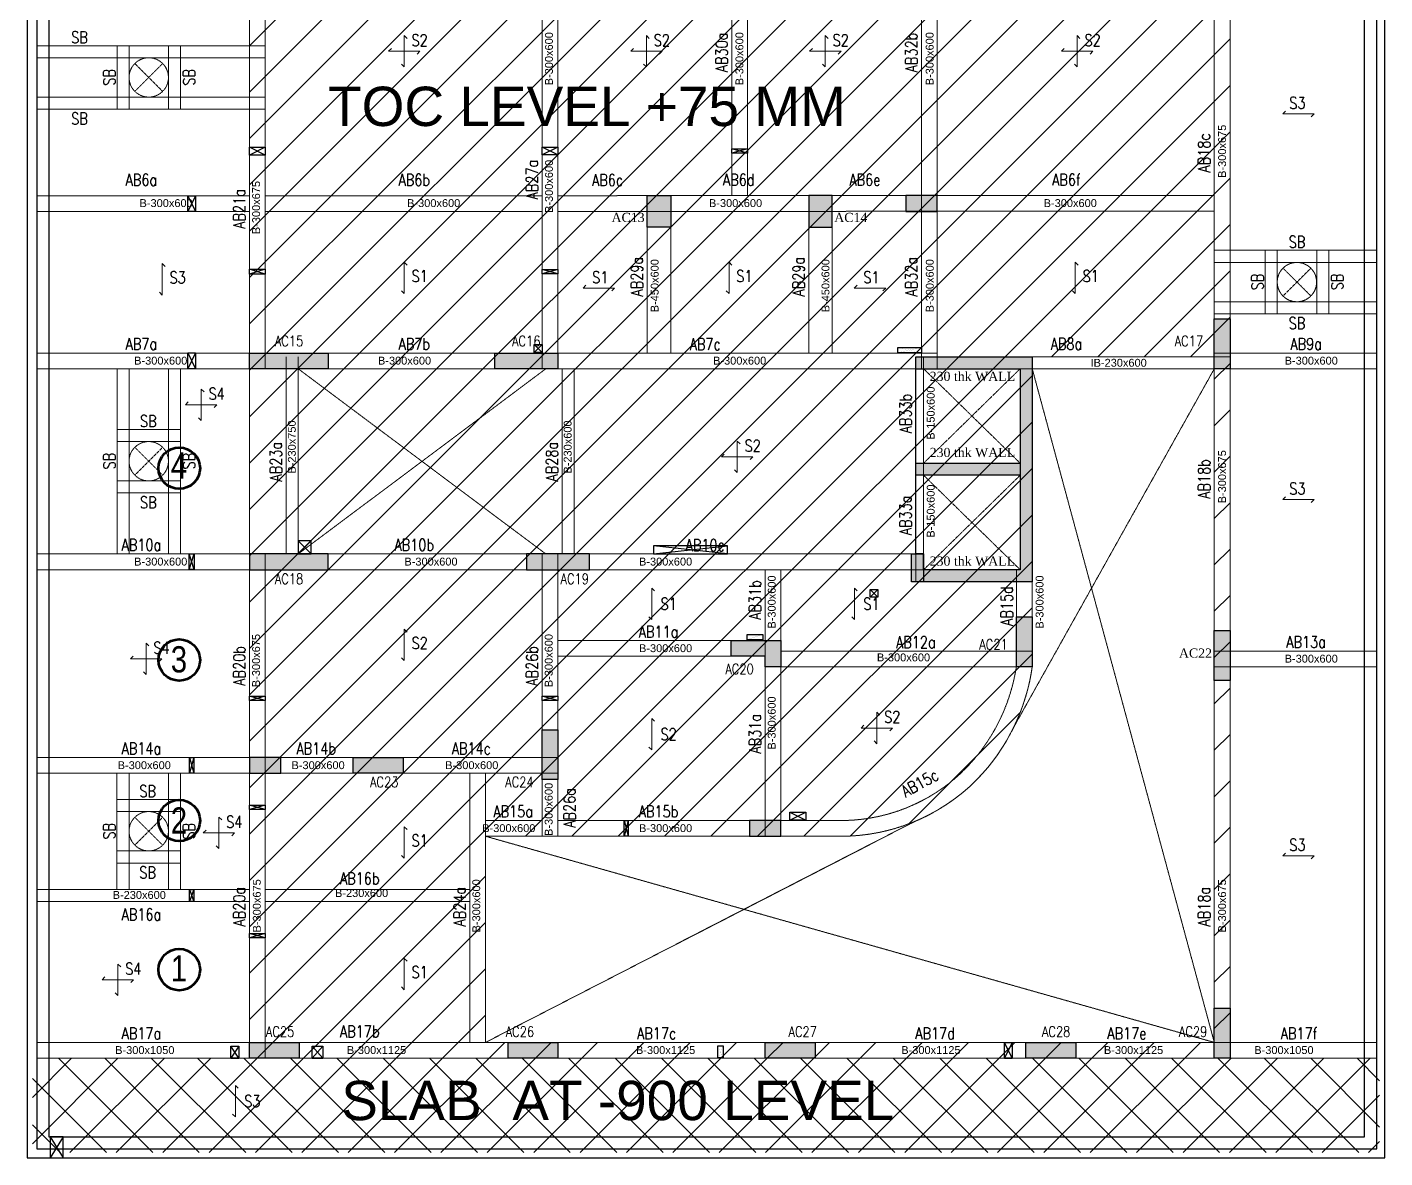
# Model space of a CAD drawing. Header units: inches. Extents: x 11017527 to 11245450, y -2821070 to -2693013.
# Drawn here: x 11017527 to 11043402, y -2785948 to -2764396 of the extents above; entities that cross this region are included whole.
import ezdxf
from ezdxf.enums import TextEntityAlignment as Align

# ---------------------------------------------------------------- set-up
doc = ezdxf.new("R2010")
doc.units = ezdxf.units.IN
doc.header["$LTSCALE"] = 0.5
doc.header["$MEASUREMENT"] = 0
doc.linetypes.add('HIDDEN', pattern=[9.525, 6.35, -3.175])
doc.layers.get('0').update_dxf_attribs({"lineweight": 0})
for name, color, linetype, lineweight in [('ARCHITECTURE   (comments)', 1, 'Continuous', 53), ('B4_TEXT B', 7, 'Continuous', 13), ('S-C0-UP TO B1', 4, 'Continuous', 30), ('S-C3-UP TO HP', 6, 'Continuous', 25), ('S-C3-UP TO TOP', 6, 'Continuous', 25), ('S-STEEL SLAB', 6, 'Continuous', 0), ('S-TEXT COL.', 7, 'Continuous', 0), ('S-TEXT SLAB', 7, 'Continuous', 13), ('S00-B', 31, 'HIDDEN', 15)]:
    doc.layers.add(name, color=color, linetype=linetype, lineweight=lineweight)
for name, color, linetype in [('F_CUtout', 7, 'Continuous'), ('F_Sleeve', 7, 'Continuous'), ('JA-ESP-CUTOUT', 10, 'Continuous'), ('P-CUTOUT', 1, 'Continuous')]:
    doc.layers.add(name, color=color, linetype=linetype)
doc.styles.add('135', font='arial.ttf', dxfattribs={"width": 0.8, "height": 135})
doc.styles.add('ARIAL', font='arial.ttf')
doc.styles.add('SETU 1', font='romans.shx', dxfattribs={"width": 0.8})
doc.styles.add('SHEET TEXT', font='times.ttf')

# ---------------------------------------------------------------- blocks, each defined once
blk = doc.blocks.new('45')
at = {"layer": 'S00-B', "color": 7}
for p, q in [((3098727, -2231713), (3099257, -2232243)), ((3099257, -2231713), (3098727, -2232243)), ((3120609, -2235613), (3121140, -2236143)), ((3121140, -2235613), (3120609, -2236143)), ((3098727, -2239028), (3099257, -2239558)), ((3099257, -2239028), (3098727, -2239558)), ((3098727, -2246080), (3099257, -2246610)), ((3099257, -2246080), (3098727, -2246610))]:
    blk.add_line(p, q, dxfattribs=at)
for centre in [(3098992, -2231978), (3098992, -2231978), (3120873, -2235879), (3120874, -2235878), (3098992, -2239293), (3098992, -2239293), (3098992, -2246345)]:
    blk.add_circle(centre, 375, dxfattribs=at)
blk = doc.blocks.new('SLAB')
at = {"layer": 'S-STEEL SLAB'}
blk.add_lwpolyline([(71, -229), (0, -300), (0, 501), (-71, 430)], dxfattribs=at)
blk = doc.blocks.new('A$C60DD5E75')
at = {"layer": 'F_CUtout', "color": 9, "ltscale": 500}
for p, q in [((-13260, -74567), (-13260, -74417)), ((-13260, -74417), (-13110, -74417)), ((-13110, -74417), (-13260, -74567)), ((-13110, -74567), (-13260, -74417)), ((-13110, -74417), (-13110, -74567)), ((-13110, -74567), (-13260, -74567)), ((-13260, -74567), (-13110, -74567)), ((-17760, -78160), (-17760, -78410)), ((-17510, -78160), (-17760, -78160)), ((-17760, -78160), (-17510, -78410)), ((-17760, -78410), (-17510, -78160)), ((-17510, -78410), (-17510, -78160)), ((-17760, -78410), (-17510, -78410)), ((-17510, -78410), (-17760, -78410)), ((-19040, -88020), (-19040, -87790)), ((-19040, -87790), (-18890, -87790)), ((-18890, -87790), (-19040, -88020)), ((-18890, -88020), (-19040, -87790)), ((-18890, -87790), (-18890, -88020)), ((-17490, -88020), (-17490, -87790)), ((-17490, -87790), (-17290, -87790)), ((-17290, -87790), (-17490, -88020)), ((-17290, -88020), (-17490, -87790)), ((-17290, -87790), (-17290, -88020)), ((-4300, -88020, 0), (-4300, -87720, 0)), ((-4300, -87720, 0), (-4150, -87720, 0)), ((-4150, -87720, 0), (-4300, -88020, 0)), ((-4150, -88020, 0), (-4300, -87720, 0)), ((-4150, -87720, 0), (-4150, -88020, 0)), ((-18890, -88020), (-19040, -88020)), ((-19040, -88020), (-18890, -88020)), ((-17290, -88020), (-17490, -88020)), ((-17490, -88020), (-17290, -88020)), ((-4150, -88020, 0), (-4300, -88020, 0)), ((-4300, -88020, 0), (-4150, -88020, 0))]:
    blk.add_line(p, q, dxfattribs=at)
at = {"layer": 'F_Sleeve', "color": 9, "linetype": 'Continuous'}
for p, q in [((-18390, -70808), (-18690, -70658)), ((-18390, -70658), (-18690, -70808)), ((-12810, -70805), (-13110, -70655)), ((-12810, -70655), (-13110, -70805)), ((-9195, -70770), (-9495, -70690)), ((-9195, -70690), (-9495, -70770)), ((-19715, -71583, 0), (-19865, -71883, 0)), ((-19865, -71583, 0), (-19715, -71883, 0)), ((-18390, -73080), (-18690, -72980)), ((-18390, -72980), (-18690, -73080)), ((-12810, -73070), (-13110, -72990)), ((-12810, -72990), (-13110, -73070)), ((-19715, -74579, 0), (-19865, -74879, 0)), ((-19865, -74579, 0), (-19715, -74879, 0)), ((-19840, -78709, 0), (-19740, -78409, 0)), ((-19740, -78709, 0), (-19840, -78409, 0)), ((-18390, -81200), (-18690, -81120)), ((-18390, -81120), (-18690, -81200)), ((-12810, -81200), (-13110, -81120)), ((-12810, -81120), (-13110, -81200)), ((-19750, -82289), (-19830, -82589)), ((-19830, -82289), (-19750, -82589)), ((-18390, -83280), (-18690, -83200)), ((-18390, -83200), (-18690, -83280)), ((-11470, -83490), (-11550, -83790)), ((-11550, -83490), (-11470, -83790)), ((-19750, -84804, 0), (-19830, -85034, 0)), ((-19830, -84804, 0), (-19750, -85034, 0)), ((-18390, -85725), (-18690, -85645)), ((-18390, -85645), (-18690, -85725))]:
    blk.add_line(p, q, dxfattribs=at)
for points in [[(-18390, -70658), (-18390, -70808), (-18690, -70808), (-18690, -70658)], [(-12810, -70655), (-12810, -70805), (-13110, -70805), (-13110, -70655)], [(-9195, -70690), (-9195, -70770), (-9495, -70770), (-9495, -70690)], [(-18390, -72980), (-18390, -73080), (-18690, -73080), (-18690, -72980)], [(-12810, -72990), (-12810, -73070), (-13110, -73070), (-13110, -72990)], [(-18390, -81120), (-18390, -81200), (-18690, -81200), (-18690, -81120)], [(-12810, -81120), (-12810, -81200), (-13110, -81200), (-13110, -81120)], [(-19830, -82289), (-19750, -82289), (-19750, -82589), (-19830, -82589)], [(-18390, -83200), (-18390, -83280), (-18690, -83280), (-18690, -83200)], [(-11550, -83490), (-11470, -83490), (-11470, -83790), (-11550, -83790)], [(-18390, -85645), (-18390, -85725), (-18690, -85725), (-18690, -85645)]]:
    blk.add_lwpolyline(points, close=True, dxfattribs=at)
at = {"layer": 'F_Sleeve', "color": 9, "linetype": 'Continuous', "elevation": 0}
for points in [[(-19865, -71583), (-19715, -71583), (-19715, -71883), (-19865, -71883)], [(-19865, -74579), (-19715, -74579), (-19715, -74879), (-19865, -74879)], [(-19740, -78709), (-19840, -78709), (-19840, -78409), (-19740, -78409)], [(-19830, -84804), (-19750, -84804), (-19750, -85034), (-19830, -85034)]]:
    blk.add_lwpolyline(points, close=True, dxfattribs=at)
at = {"layer": 'P-CUTOUT', "color": 9}
for p, q in [((-22487, -89520), (-22237, -89920)), ((-22237, -89520), (-22487, -89920)), ((-22487, -89520), (-22487, -89920)), ((-22237, -89520), (-22487, -89520)), ((-22237, -89920), (-22237, -89520)), ((-22487, -89920), (-22237, -89920))]:
    blk.add_line(p, q, dxfattribs=at)
blk = doc.blocks.new('G$C91329815')
at = {"layer": 'JA-ESP-CUTOUT', "ltscale": 500}
blk.add_lwpolyline([(-75, 150), (75, 150), (75, 0), (-75, 0)], close=True, dxfattribs=at)
for points in [[(-75, 150), (75, 0)], [(-75, 0), (75, 150)]]:
    blk.add_lwpolyline(points, dxfattribs=at)
blk = doc.blocks.new('A$C27836B95')
at = {"layer": 'JA-ESP-CUTOUT', "ltscale": 500}
blk.add_lwpolyline([(0, 100), (300, 100), (300, 0), (0, 0)], close=True, dxfattribs=at)
at = {"layer": 'JA-ESP-CUTOUT', "ltscale": 500, "const_width": 1}
for points in [[(0, 100), (300, 0)], [(0, 0), (300, 100)]]:
    blk.add_lwpolyline(points, dxfattribs=at)
blk = doc.blocks.new('SLEEVE & CUTOUT')
at = {"layer": 'JA-ESP-CUTOUT', "ltscale": 500, "const_width": 1}
for points in [[(450491, -65170), (450941, -65270)], [(450491, -65270), (450941, -65170)], [(447061, -78483), (447161, -78712)], [(447061, -78712), (447161, -78483)]]:
    blk.add_lwpolyline(points, dxfattribs=at)
at = {"layer": 'JA-ESP-CUTOUT', "ltscale": 500}
for points in [[(450491, -65170), (450941, -65170), (450941, -65270), (450491, -65270)], [(445831, -69100), (447241, -69100), (447241, -68950), (445831, -68950)], [(448433, -74030), (448733, -74030), (448733, -74180), (448433, -74180)], [(447061, -78483), (447161, -78483), (447161, -78712), (447061, -78712)]]:
    blk.add_lwpolyline(points, close=True, dxfattribs=at)
at = {"layer": 'JA-ESP-CUTOUT'}
for points in [[(445831, -69100), (447241, -68950)], [(447241, -69100), (445831, -68950)]]:
    blk.add_lwpolyline(points, dxfattribs=at)
at = {"layer": 'JA-ESP-CUTOUT', "ltscale": 500}
for points in [[(448433, -74030), (448733, -74180)], [(448433, -74180), (448733, -74030)]]:
    blk.add_lwpolyline(points, dxfattribs=at)
for name, p in [('G$C91329815', (450036, -69930)), ('A$C27836B95', (447619, -70740))]:
    blk.add_blockref(name, p, dxfattribs=at)

msp = doc.modelspace()

# ---------------------------------------------------------------- hatches: boundary and pattern name
at = {"layer": 'S-C0-UP TO B1'}
h = msp.add_hatch(color=250, dxfattribs=at)
h.dxf.hatch_style = 1
h.paths.add_polyline_path([(11034872.037, -2767907.485), (11034872.037, -2767607.485), (11034272.037, -2767607.485), (11034272.037, -2767907.485)])
h = msp.add_hatch(color=250, dxfattribs=at)
h.dxf.hatch_style = 1
h.paths.add_polyline_path([(11021762.037, -2770907.506), (11021762.037, -2770607.506), (11023262.037, -2770607.506), (11023262.037, -2770907.506)])
h = msp.add_hatch(color=250, dxfattribs=at)
h.dxf.hatch_style = 1
h.paths.add_polyline_path([(11026442.037, -2770907.506), (11026442.037, -2770607.506), (11027642.037, -2770607.506), (11027642.037, -2770907.506)])
h = msp.add_hatch(color=250, dxfattribs=at)
h.dxf.hatch_style = 1
h.paths.add_polyline_path([(11021762.037, -2774437.506), (11021762.037, -2774737.506), (11023262.037, -2774737.506), (11023262.037, -2774437.506)])
h = msp.add_hatch(color=250, dxfattribs=at)
h.dxf.hatch_style = 1
h.paths.add_polyline_path([(11027042.037, -2774437.506), (11027042.037, -2774737.506), (11028242.037, -2774737.506), (11028242.037, -2774437.506)])
h = msp.add_hatch(color=250, dxfattribs=at)
h.dxf.hatch_style = 1
h.paths.add_polyline_path([(11022362.037, -2778617.506), (11022362.037, -2778317.506), (11021762.037, -2778317.506), (11021762.037, -2778617.506)])
h = msp.add_hatch(color=250, dxfattribs=at)
h.dxf.hatch_style = 1
h.paths.add_polyline_path([(11031892.037, -2779817.506), (11031892.037, -2779517.506), (11031292.037, -2779517.506), (11031292.037, -2779817.506)])
at = {"layer": 'S-C3-UP TO HP'}
h = msp.add_hatch(color=250, dxfattribs=at)
h.dxf.hatch_style = 1
h.paths.add_polyline_path([(11036382.037, -2776587.506), (11036382.037, -2775637.506), (11036682.037, -2775637.506), (11036682.037, -2776587.506)])
at = {"layer": 'S-C3-UP TO TOP'}
h = msp.add_hatch(color=250, dxfattribs=at)
h.dxf.hatch_style = 1
h.paths.add_polyline_path([(11029342.037, -2767607.506), (11029342.037, -2768207.506), (11029792.037, -2768207.506), (11029792.037, -2767607.506)])
h = msp.add_hatch(color=250, dxfattribs=at)
h.dxf.hatch_style = 1
h.paths.add_polyline_path([(11032422.037, -2767607.506), (11032422.037, -2768207.506), (11032872.037, -2768207.506), (11032872.037, -2767607.506)])
h = msp.add_hatch(color=250, dxfattribs=at)
h.dxf.hatch_style = 1
h.paths.add_polyline_path([(11040452.037, -2770907.506), (11040152.037, -2770907.506), (11040152.037, -2769957.506), (11040452.037, -2769957.506)])
h = msp.add_hatch(color=250, dxfattribs=at)
h.dxf.hatch_style = 1
h.paths.add_polyline_path([(11034462.037, -2774437.508), (11034462.037, -2770907.508), (11036452.037, -2770907.509), (11036452.037, -2774737.509), (11034612.037, -2774737.507), (11034612.037, -2774437.508)], flags=16)
h.paths.add_polyline_path([(11034382.037, -2774967.508), (11034382.037, -2774437.508), (11034462.037, -2774437.508), (11034462.037, -2770677.508), (11036682.037, -2770677.509), (11036682.037, -2774967.509)])
h = msp.add_hatch(color=250, dxfattribs=at)
h.dxf.hatch_style = 1
h.paths.add_polyline_path([(11034462.037, -2772937.508), (11034462.037, -2772707.508), (11036452.037, -2772707.509), (11036452.037, -2772937.509)])
h = msp.add_hatch(color=250, dxfattribs=at)
h.dxf.hatch_style = 1
h.paths.add_polyline_path([(11030942.037, -2776387.506), (11030942.037, -2776087.506), (11031892.037, -2776087.506), (11031892.037, -2776587.506), (11031592.037, -2776587.506), (11031592.037, -2776387.506)])
h = msp.add_hatch(color=250, dxfattribs=at)
h.dxf.hatch_style = 1
h.paths.add_polyline_path([(11040452.037, -2776847.506), (11040152.037, -2776847.506), (11040152.037, -2775897.506), (11040452.037, -2775897.506)])
h = msp.add_hatch(color=250, dxfattribs=at)
h.dxf.hatch_style = 1
h.paths.add_polyline_path([(11027642.037, -2778737.506), (11027342.037, -2778737.506), (11027342.037, -2777787.506), (11027642.037, -2777787.506)])
h = msp.add_hatch(color=250, dxfattribs=at)
h.dxf.hatch_style = 1
h.paths.add_polyline_path([(11023742.037, -2778617.506), (11023742.037, -2778317.506), (11024692.037, -2778317.506), (11024692.037, -2778617.506)])
h = msp.add_hatch(color=250, dxfattribs=at)
h.dxf.hatch_style = 1
h.paths.add_polyline_path([(11040452.037, -2784047.506), (11040152.037, -2784047.506), (11040152.037, -2783097.506), (11040452.037, -2783097.506)])
h = msp.add_hatch(color=250, dxfattribs=at)
h.dxf.hatch_style = 1
h.paths.add_polyline_path([(11021762.037, -2784047.506), (11021762.037, -2783747.506), (11022712.037, -2783747.506), (11022712.037, -2784047.506)])
h = msp.add_hatch(color=250, dxfattribs=at)
h.dxf.hatch_style = 1
h.paths.add_polyline_path([(11026692.037, -2784047.506), (11026692.037, -2783747.506), (11027642.037, -2783747.506), (11027642.037, -2784047.506)])
h = msp.add_hatch(color=250, dxfattribs=at)
h.dxf.hatch_style = 1
h.paths.add_polyline_path([(11031592.037, -2784047.506), (11031592.037, -2783747.506), (11032542.037, -2783747.506), (11032542.037, -2784047.506)])
h = msp.add_hatch(color=250, dxfattribs=at)
h.dxf.hatch_style = 1
h.paths.add_polyline_path([(11036562.037, -2784047.506), (11036562.037, -2783747.506), (11037512.037, -2783747.506), (11037512.037, -2784047.506)])
at = {"layer": 'S00-B', "linetype": 'ByBlock'}
h = msp.add_hatch(dxfattribs=at)
h.set_pattern_fill('ANSI31', color=250, scale=5000, angle=360)
h.set_pattern_definition([(45, (-7880505.64, -1393382.45), (-441.941738, 441.941738), [])])
edge = h.paths.add_edge_path(flags=16)
edge.add_arc((11032854.529, -2776043.576), 3865.963, 675.9345685, 711.9118574)
edge.add_line((11036682.037, -2776587.503), (11036682.037, -2770677.509))
edge.add_line((11036682.037, -2770677.509), (11040152.037, -2770677.508))
edge.add_line((11040152.037, -2770677.508), (11040152.037, -2783747.505))
edge.add_line((11040152.037, -2783747.505), (11026262.037, -2783747.505))
edge.add_line((11026262.037, -2783747.505), (11026262.037, -2779817.505))
edge.add_line((11026262.037, -2779817.505), (11033071.598, -2779817.505))
edge.add_arc((11033036.818, -2776171.472), 3646.199, 630.5465423, 675.3864854)
h.paths.add_polyline_path([(11040452.037, -2784047.506), (11021762.037, -2784047.506), (11021762.037, -2749837.506), (11040452.037, -2749837.506)])
h = msp.add_hatch(dxfattribs=at)
h.set_pattern_fill('ANSI37', color=250, scale=5000, angle=360)
h.set_pattern_definition([(45, (-7880505.64, -1393382.45), (-441.941738, 441.941738), []), (135, (-7880505.64, -1393382.45), (-441.941738, -441.941738), [])])
h.paths.add_polyline_path([(11017627.283, -2784047.506), (11043302.037, -2784047.506), (11043302.037, -2785847.503), (11017627.283, -2785847.503)])

# ---------------------------------------------------------------- linework, layer by layer
at = {"layer": 'ARCHITECTURE   (comments)'}
for centre in [(11020426, -2772803), (11020426, -2776458.5), (11020426, -2779518.5), (11020426, -2782360)]:
    msp.add_circle(centre, 395.5, dxfattribs=at)
at = {"layer": 'S-C0-UP TO B1'}
for points in [[(11043402.037, -2785947.506), (11043402.037, -2694127.506), (11017527.283, -2694127.506), (11017527.283, -2785947.506)], [(11043016.454, -2785544.695), (11043016.454, -2694524.695), (11017941.7, -2694524.695), (11017941.7, -2785544.695)], [(11034872.037, -2767907.485), (11034872.037, -2767607.485), (11034272.037, -2767607.485), (11034272.037, -2767907.485)], [(11022362.037, -2778617.506), (11022362.037, -2778317.506), (11021762.037, -2778317.506), (11021762.037, -2778617.506)], [(11031892.037, -2779817.506), (11031892.037, -2779517.506), (11031292.037, -2779517.506), (11031292.037, -2779817.506)]]:
    msp.add_lwpolyline(points, close=True, dxfattribs=at)
at = {"layer": 'S-C0-UP TO B1', "color": 7}
msp.add_lwpolyline([(11043246.454, -2785774.695), (11043246.454, -2694294.695), (11017711.7, -2694294.695), (11017711.7, -2785774.695)], close=True, dxfattribs=at)
at = {"layer": 'S-C0-UP TO B1', "color": 6}
for points in [[(11023262.037, -2770907.506), (11021762.037, -2770907.506), (11021762.037, -2770607.506), (11023262.037, -2770607.506)], [(11027642.037, -2770907.506), (11026442.037, -2770907.506), (11026442.037, -2770607.506), (11027642.037, -2770607.506)], [(11023262.037, -2774437.506), (11021762.037, -2774437.506), (11021762.037, -2774737.506), (11023262.037, -2774737.506)], [(11028242.037, -2774437.506), (11027042.037, -2774437.506), (11027042.037, -2774737.506), (11028242.037, -2774737.506)]]:
    msp.add_lwpolyline(points, close=True, dxfattribs=at)
at = {"layer": 'S-C3-UP TO HP', "color": 6}
msp.add_lwpolyline([(11036682.037, -2775637.506), (11036682.037, -2776587.506), (11036382.037, -2776587.506), (11036382.037, -2775637.506)], close=True, dxfattribs=at)
at = {"layer": 'S-C3-UP TO TOP', "color": 4}
for points in [[(11029342.037, -2767607.506), (11029792.037, -2767607.506), (11029792.037, -2768207.506), (11029342.037, -2768207.506)], [(11032872.037, -2767607.506), (11032422.037, -2767607.506), (11032422.037, -2768207.506), (11032872.037, -2768207.506)]]:
    msp.add_lwpolyline(points, close=True, dxfattribs=at)
at = {"layer": 'S-C3-UP TO TOP'}
for points in [[(11040452.037, -2770907.506), (11040152.037, -2770907.506), (11040152.037, -2769957.506), (11040452.037, -2769957.506)], [(11030942.037, -2776387.506), (11030942.037, -2776087.506), (11031892.037, -2776087.506), (11031892.037, -2776587.506), (11031592.037, -2776587.506), (11031592.037, -2776387.506)], [(11040452.037, -2776847.506), (11040152.037, -2776847.506), (11040152.037, -2775897.506), (11040452.037, -2775897.506)], [(11027642.037, -2778737.506), (11027342.037, -2778737.506), (11027342.037, -2777787.506), (11027642.037, -2777787.506)], [(11023742.037, -2778617.506), (11023742.037, -2778317.506), (11024692.037, -2778317.506), (11024692.037, -2778617.506)], [(11040452.037, -2784047.506), (11040152.037, -2784047.506), (11040152.037, -2783097.506), (11040452.037, -2783097.506)], [(11021762.037, -2784047.506), (11021762.037, -2783747.506), (11022712.037, -2783747.506), (11022712.037, -2784047.506)], [(11026692.037, -2784047.506), (11026692.037, -2783747.506), (11027642.037, -2783747.506), (11027642.037, -2784047.506)], [(11031592.037, -2784047.506), (11031592.037, -2783747.506), (11032542.037, -2783747.506), (11032542.037, -2784047.506)], [(11036562.037, -2784047.506), (11036562.037, -2783747.506), (11037512.037, -2783747.506), (11037512.037, -2784047.506)]]:
    msp.add_lwpolyline(points, close=True, dxfattribs=at)
at = {"layer": 'S-C3-UP TO TOP', "color": 5}
for points in [[(11036682.037, -2774967.509), (11034382.037, -2774967.508), (11034382.037, -2774437.508), (11034462.037, -2774437.508), (11034462.037, -2770677.508), (11036682.037, -2770677.509)], [(11036452.037, -2774737.509), (11034612.037, -2774737.507), (11034612.037, -2774437.508), (11034462.037, -2774437.508), (11034462.037, -2770907.508), (11036452.037, -2770907.509)], [(11036452.037, -2772937.509), (11034462.037, -2772937.508), (11034462.037, -2772707.508), (11036452.037, -2772707.509)], [(11034382.037, -2774437.508), (11034612.037, -2774437.508), (11034612.037, -2774967.508), (11034382.037, -2774967.508)]]:
    msp.add_lwpolyline(points, close=True, dxfattribs=at)
at = {"layer": 'S00-B', "color": 30}
for p, q in [((11021762.037, -2770907.506), (11021762.037, -2759637.506)), ((11022062.037, -2770907.506), (11022062.037, -2759637.506)), ((11027342.037, -2770907.506), (11027342.037, -2762807.506)), ((11027642.037, -2770907.506), (11027642.037, -2762807.506)), ((11034572.037, -2770907.506), (11034572.037, -2762807.506)), ((11034872.037, -2770907.506), (11034872.037, -2762807.506)), ((11040152.037, -2762807.506), (11040152.037, -2784047.506)), ((11040452.037, -2762807.506), (11040452.037, -2784047.506)), ((11030957.037, -2767607.591), (11030957.037, -2763107.506)), ((11031257.037, -2767607.495), (11031257.037, -2763107.506)), ((11017711.7, -2767611.818), (11021762.037, -2767610.525)), ((11022062.037, -2767610.43), (11027342.037, -2767608.744)), ((11027642.037, -2767608.649), (11040152.037, -2767604.656)), ((11017711.7, -2767911.818), (11021762.037, -2767910.525)), ((11022062.037, -2767910.43), (11027342.037, -2767908.744)), ((11027642.037, -2767908.649), (11040152.037, -2767904.656)), ((11040452.037, -2767904.56), (11040452.133, -2767904.56)), ((11034872.037, -2770607.506), (11017711.7, -2770607.506)), ((11043246.454, -2770607.506), (11040152.037, -2770607.506)), ((11034872.037, -2770907.506), (11017711.7, -2770907.506)), ((11043246.454, -2770907.506), (11040152.037, -2770907.506)), ((11034612.037, -2774437.506), (11017711.7, -2774437.506)), ((11021762.037, -2774437.506), (11021762.037, -2784047.506)), ((11022062.037, -2774437.506), (11022062.037, -2784047.506)), ((11027342.037, -2779817.503), (11027342.037, -2774437.506)), ((11027642.037, -2779817.503), (11027642.037, -2774437.506)), ((11034692.037, -2774737.506), (11017711.7, -2774737.506)), ((11031592.037, -2774737.506), (11031592.037, -2779817.506)), ((11031892.037, -2774737.506), (11031892.037, -2779817.506)), ((11036382.037, -2776587.507), (11036382.037, -2774737.507)), ((11036682.037, -2776587.507), (11036682.037, -2774737.507)), ((11031592.037, -2776087.506), (11027642.037, -2776087.506)), ((11036682.037, -2776287.506), (11031892.037, -2776287.506)), ((11043246.454, -2776287.506), (11040152.037, -2776287.506)), ((11031592.037, -2776387.506), (11027642.037, -2776387.506)), ((11036682.037, -2776587.506), (11031892.037, -2776587.506)), ((11043246.454, -2776587.506), (11040152.037, -2776587.506)), ((11027642.037, -2778317.506), (11017711.7, -2778317.506)), ((11027642.037, -2778617.506), (11017711.7, -2778617.506)), ((11025962.037, -2783747.506), (11025962.037, -2778617.506)), ((11026262.037, -2783747.506), (11026262.037, -2778617.506)), ((11027342.037, -2779517.506), (11026262.037, -2779517.506)), ((11031892.037, -2779517.506), (11027642.037, -2779517.506)), ((11031892.037, -2779817.506), (11026262.037, -2779817.506)), ((11043246.454, -2783747.506), (11017711.7, -2783747.506)), ((11043246.454, -2784047.506), (11017711.7, -2784047.506))]:
    msp.add_line(p, q, dxfattribs=at)
at = {"layer": 'S00-B', "color": 3}
for p, q in [((11022062.037, -2764749.704), (11017713.059, -2764749.704)), ((11019239.659, -2765959.704), (11019239.659, -2764749.704)), ((11019469.659, -2765959.704), (11019469.659, -2764749.704)), ((11020222.38, -2765959.704), (11020222.38, -2764749.704)), ((11020452.38, -2765959.704), (11020452.38, -2764749.704)), ((11022062.037, -2764979.704), (11017713.059, -2764979.704)), ((11022062.037, -2765729.704), (11017713.059, -2765729.704)), ((11022062.037, -2765959.704), (11017713.059, -2765959.704)), ((11043246.454, -2768649.692), (11040152.037, -2768649.692)), ((11041122.037, -2769859.692), (11041122.037, -2768649.692)), ((11041352.037, -2769859.692), (11041352.037, -2768649.692)), ((11042104.758, -2769859.692), (11042104.758, -2768649.692)), ((11042334.758, -2769859.692), (11042334.758, -2768649.692)), ((11043246.454, -2768879.692), (11040152.037, -2768879.692)), ((11043246.454, -2769629.692), (11040152.037, -2769629.692)), ((11043246.454, -2769859.692), (11040152.037, -2769859.692)), ((11019239.66, -2774437.506), (11019239.66, -2770907.506)), ((11019469.66, -2774437.506), (11019469.66, -2770907.506)), ((11020222.381, -2774437.506), (11020222.381, -2770907.506)), ((11020452.381, -2774437.506), (11020452.381, -2770907.506)), ((11020452.381, -2772064.703), (11019239.66, -2772064.703)), ((11020452.381, -2772294.703), (11019239.66, -2772294.703)), ((11020452.381, -2773044.703), (11019239.66, -2773044.703)), ((11020452.381, -2773274.703), (11019239.66, -2773274.703)), ((11019238.3, -2780832.506), (11019238.3, -2778617.506)), ((11019468.3, -2780832.506), (11019468.3, -2778617.506)), ((11020221.021, -2780832.506), (11020221.021, -2778617.506)), ((11020451.021, -2780832.506), (11020451.021, -2778617.506)), ((11020451.021, -2779118.563), (11019238.3, -2779118.563)), ((11020451.021, -2779348.563), (11019238.3, -2779348.563)), ((11020451.021, -2780098.563), (11019238.3, -2780098.563)), ((11020451.021, -2780328.563), (11019238.3, -2780328.563))]:
    msp.add_line(p, q, dxfattribs=at)
at = {"layer": 'S00-B', "color": 7}
for p, q in [((11029342.037, -2770607.506), (11029342.037, -2767607.506)), ((11029792.037, -2770607.506), (11029792.037, -2767607.506)), ((11032422.037, -2770607.506), (11032422.037, -2767607.123)), ((11032872.037, -2770607.506), (11032872.037, -2767607.123)), ((11027412.037, -2774437.506), (11022692.037, -2770907.506)), ((11022692.037, -2774437.506), (11027412.037, -2770907.506)), ((11036452.037, -2772707.509), (11034612.037, -2770907.508)), ((11036452.037, -2770907.509), (11034612.037, -2772707.508)), ((11040452.039, -2770677.509), (11036452.039, -2770677.509)), ((11040452.039, -2770907.509), (11036452.039, -2770907.509)), ((11036452.037, -2774737.509), (11034612.037, -2772937.508)), ((11036452.037, -2772937.509), (11034612.037, -2774737.507))]:
    msp.add_line(p, q, dxfattribs=at)
at = {"layer": 'S00-B', "color": 1}
for p, q in [((11022462.037, -2774437.506), (11022462.037, -2770677.506)), ((11022692.037, -2774437.506), (11022692.037, -2770677.506)), ((11027722.037, -2774437.506), (11027722.037, -2770907.506)), ((11027952.037, -2774437.506), (11027952.037, -2770907.506)), ((11034462.037, -2774967.506), (11034462.037, -2770677.506)), ((11034612.037, -2774967.506), (11034612.037, -2770677.506)), ((11017711.7, -2780832.506), (11021762.037, -2780832.506)), ((11022062.037, -2780832.506), (11025962.037, -2780832.506)), ((11017711.7, -2781062.506), (11021762.037, -2781062.506)), ((11022062.037, -2781062.506), (11025962.037, -2781062.506))]:
    msp.add_line(p, q, dxfattribs=at)
at = {"layer": 'S00-B', "color": 250, "linetype": 'ByBlock'}
msp.add_lwpolyline([(11040452.037, -2784047.506), (11021762.037, -2784047.506), (11021762.037, -2749837.506), (11040452.037, -2749837.506)], close=True, dxfattribs=at)
msp.add_lwpolyline([(11026262.037, -2779817.503), (11026262.037, -2783747.505), (11040152.037, -2783747.505), (11040152.037, -2770677.508), (11036682.037, -2770677.509), (11036682.037, -2776587.503, -0.15828291), (11035632.401, -2778732.275, -0.203147946), (11033002.037, -2779817.505), (11026262.037, -2779817.505)], format="xyb", dxfattribs=at)
at = {"layer": 'S00-B', "color": 7}
for points in [[(11036327.004, -2777742.981), (11040152.037, -2770907.509)], [(11036682.037, -2770907.509), (11040152.037, -2783747.505)], [(11026262.037, -2783747.505), (11034443.515, -2779535.397)], [(11026262.037, -2779817.506), (11040152.037, -2783747.505)]]:
    msp.add_lwpolyline(points, dxfattribs=at)
at = {"layer": 'S00-B', "color": 30}
for points in [[(11031892.037, -2779817.506), (11033036.826, -2779817.672, 0.200666585), (11035632.401, -2778732.276, 0.15832452), (11036682.037, -2776587.503)], [(11031892.081, -2779517.506), (11033036.869, -2779517.672, 0.200556178), (11035417.845, -2778522.591, 0.158222144), (11036385.018, -2776545.319, 0.158222144)]]:
    msp.add_lwpolyline(points, format="xyb", dxfattribs=at)

# ---------------------------------------------------------------- block references
msp.add_blockref('A$C60DD5E75', (11040452.037, -2696027.506))
at = {"layer": 'JA-ESP-CUTOUT'}
msp.add_blockref('SLEEVE & CUTOUT', (10583631.244, -2705331.9), dxfattribs=at)
at = {"layer": 'S-STEEL SLAB', "color": 1, "xscale": -0.7470010679038506, "yscale": 0.7470010679038506, "zscale": 0.7470010679038506}
for p, rotation in [((11024714.08, -2764781.52), 180), ((11029328.58, -2764781.52), 180), ((11032738.58, -2764781.52), 180), ((11037538.58, -2764781.52), 180), ((11024639.1, -2764856.5), 270), ((11029253.6, -2764856.5), 270), ((11032663.6, -2764856.5), 270), ((11037463.6, -2764856.5), 270), ((11041679.6, -2766051.679), 270), ((11020101.58, -2769128.439), 180), ((11024714.08, -2769101.439), 180), ((11030905.08, -2769101.439), 180), ((11037502.08, -2769101.439), 180), ((11028348.6, -2769369), 270), ((11033515.6, -2769369), 270), ((11020844.58, -2771518.939), 180), ((11020769.6, -2771593.92), 270), ((11031060.08, -2772510.439), 180), ((11030985.1, -2772585.42), 270), ((11041679.6, -2773402.179), 270), ((11029429.321, -2775311.439), 180), ((11033295.321, -2775311.439), 180), ((11024714.08, -2776096.779), 180), ((11019794.58, -2776361.939), 180), ((11019719.6, -2776436.92), 270), ((11029429.321, -2777797.439), 180), ((11033720.5, -2777680.02), 180), ((11033645.52, -2777755), 270), ((11021182, -2779679.02), 180), ((11021107.02, -2779754), 270), ((11024714.08, -2779861.279), 180), ((11041679.6, -2780193.179), 270), ((11019256.717, -2782478.107), 180), ((11024714.08, -2782369.279), 180), ((11019181.737, -2782553.087), 270), ((11021495.219, -2784792.439), 180)]:
    msp.add_blockref('SLAB', p, dxfattribs=dict(at, rotation=rotation))
at = {"layer": 'S00-B', "color": 3}
msp.add_blockref('45', (7920852.645, -533376.998), dxfattribs=at)

# ---------------------------------------------------------------- texts
at = {"layer": 'ARCHITECTURE   (comments)', "char_height": 500, "attachment_point": 1, "style": '135'}
for s, insert in [('4', (11020264.5, -2772503.5)), ('3', (11020264.5, -2776195.5)), ('2', (11020264.5, -2779266.5)), ('1', (11020264.5, -2782086))]:
    msp.add_mtext_dynamic_manual_height_columns(s, width=1497.53708, gutter_width=500, heights=[0], dxfattribs=dict(at, insert=insert))
at = {"layer": 'B4_TEXT B', "style": 'SETU 1', "width": 0.8}
for s, p in [('SB', (11018523.647, -2764701.746)), ('SB', (11018523.647, -2766251.246)), ('AB6a', (11019703.511, -2767418.923)), ('AB6b', (11024904.49, -2767418.923)), ('AB6c', (11028587.718, -2767423.627)), ('AB6d', (11031087.429, -2767417.463)), ('AB6e', (11033493.429, -2767417.463)), ('AB6f', (11037333.557, -2767417.463)), ('SB', (11041727.525, -2768601.734)), ('SB', (11041727.525, -2770151.234)), ('AB7a', (11019703.512, -2770547.148)), ('AB7b', (11024904.492, -2770547.148)), ('AB7c', (11030449.219, -2770551.853)), ('AB8a', (11037333.559, -2770545.688)), ('AB9a', (11041900.578, -2770547.148)), ('SB', (11019835.852, -2772016.745)), ('SB', (11019835.852, -2773566.245)), ('AB10a', (11019703.512, -2774377.148)), ('AB10b', (11024904.492, -2774377.148)), ('AB10c', (11030449.219, -2774381.853)), ('AB11a', (11029559.465, -2776031.853)), ('AB12a', (11034463.132, -2776231.853)), ('AB13a', (11041900.578, -2776227.148)), ('AB14a', (11019703.512, -2778257.148)), ('AB14b', (11023036.016, -2778257.148)), ('AB14c', (11025992.312, -2778257.148)), ('SB', (11019823.163, -2779070.605)), ('AB15a', (11026789.08, -2779457.148)), ('AB15b', (11029559.861, -2779457.148)), ('SB', (11019823.163, -2780620.105)), ('AB16b', (11023865.221, -2780736.096)), ('AB16a', (11019703.512, -2781421.994)), ('AB17a', (11019703.512, -2783687.148)), ('AB17b', (11023865.221, -2783651.096)), ('AB17c', (11029523.053, -2783687.148)), ('AB17d', (11034830.058, -2783687.148)), ('AB17e', (11038485.77, -2783687.148)), ('AB17f', (11041767.463, -2783687.148))]:
    msp.add_text(s, height=225, dxfattribs=at).set_placement(p, align=Align.CENTER)
for s, rotation, p in [('AB30a', 90, (11030876.979, -2764877.195, -0.051)), ('AB32b', 90, (11034491.979, -2764878.348, -0.051)), ('SB', 90, (11019205.859, -2765352.125, -0.051)), ('SB', 90, (11020725.359, -2765352.125, -0.051)), ('AB18c', 90, (11040071.979, -2766793.088, -0.051)), ('AB27a', 90, (11027261.979, -2767300.759, -0.051)), ('AB21a', 90, (11021681.979, -2767859.678, -0.051)), ('AB29a', 90, (11029261.979, -2769151.813, -0.051)), ('AB29a', 90, (11032341.979, -2769151.813, -0.051)), ('AB32a', 90, (11034491.979, -2769151.813, -0.051)), ('SB', 90, (11041088.237, -2769252.112, -0.051)), ('SB', 90, (11042607.737, -2769252.112, -0.051)), ('AB33b', 90, (11034381.979, -2771759.192, -0.051)), ('AB23a', 90, (11022381.979, -2772677.729, -0.051)), ('AB28a', 90, (11027641.979, -2772677.729, -0.051)), ('SB', 90, (11019205.86, -2772667.123, -0.051)), ('SB', 90, (11020725.36, -2772667.123, -0.051)), ('AB18b', 90, (11040071.979, -2773006.407, -0.051)), ('AB33a', 90, (11034381.979, -2773700.784, -0.051)), ('AB31b', 90, (11031511.979, -2775312.642, -0.051)), ('AB15d', 90, (11036309.571, -2775429.14, -0.051)), ('AB20b', 90, (11021681.979, -2776569.461, -0.051)), ('AB26b', 90, (11027261.979, -2776569.461, -0.051)), ('AB31a', 90, (11031511.979, -2777863.599, -0.051)), ('AB15c', 28.6104597, (11034593.546, -2778902.966)), ('AB26a', 90, (11027977.875, -2779276.956, -0.051)), ('SB', 90, (11019204.5, -2779720.984, -0.051)), ('SB', 90, (11020724, -2779720.984, -0.051)), ('AB20a', 90, (11021681.979, -2781159.496, -0.051)), ('AB24a', 90, (11025881.979, -2781159.496, -0.051)), ('AB18a', 90, (11040071.979, -2781159.496, -0.051))]:
    msp.add_text(s, height=225, rotation=rotation, dxfattribs=at).set_placement(p, align=Align.CENTER)
at = {"layer": 'S-TEXT COL.', "style": 'SHEET TEXT'}
for s, p in [('AC13', (11028664.037, -2768110.506, 0)), ('AC14', (11032908.571, -2768110.506, 0)), ('230 thk WALL', (11034726.953, -2771140.027, 0)), ('230 thk WALL', (11034726.953, -2772590.135, 0)), ('230 thk WALL', (11034726.953, -2774660.915, 0)), ('AC22', (11039477.843, -2776414.177, 0))]:
    msp.add_text(s, height=175, dxfattribs=at).set_placement(p)
at = {"layer": 'S-TEXT COL.', "style": 'SETU 1', "width": 0.8}
for s, p in [('AC15', (11022246.364, -2770477.371, 0)), ('AC16', (11026768.037, -2770477.371, 0)), ('AC17', (11039397.015, -2770477.371, 0)), ('AC18', (11022246.364, -2775011.512, 0)), ('AC19', (11027691.265, -2775011.512, 0)), ('AC21', (11035673.222, -2776261.512, 0)), ('AC20', (11030833.222, -2776731.512, 0)), ('AC23', (11024061.185, -2778882.885, 0)), ('AC24', (11026637.911, -2778882.885, 0)), ('AC25', (11022076.822, -2783643.907, 0)), ('AC26', (11026647.004, -2783643.907, 0)), ('AC27', (11032037.106, -2783643.907, 0)), ('AC28', (11036866.684, -2783643.907, 0)), ('AC29', (11039476.511, -2783643.907, 0))]:
    msp.add_text(s, height=200, dxfattribs=at).set_placement(p)
at = {"layer": 'S-TEXT SLAB', "style": 'SETU 1', "width": 0.8}
for s, p in [('S2', (11024853.357, -2764758.35)), ('S2', (11029467.857, -2764758.35)), ('S2', (11032877.857, -2764758.35)), ('S2', (11037677.857, -2764758.35)), ('S3', (11041581.286, -2765953.529)), ('S3', (11020240.857, -2769281.27)), ('S1', (11024853.357, -2769252.77)), ('S1', (11028296.857, -2769276.85)), ('S1', (11031044.357, -2769252.77)), ('S1', (11033463.857, -2769276.85)), ('S1', (11037641.357, -2769252.77)), ('S4', (11020983.857, -2771495.77)), ('S2', (11031199.357, -2772487.27)), ('S3', (11041581.286, -2773304.029)), ('S1', (11029597.602, -2775499.517)), ('S1', (11033463.602, -2775499.517)), ('S2', (11024853.357, -2776248.109)), ('S4', (11019933.857, -2776338.77)), ('S2', (11033859.776, -2777656.85)), ('S2', (11029597.602, -2777985.517)), ('S4', (11021321.276, -2779655.85)), ('S1', (11024853.357, -2780012.609)), ('S3', (11041581.286, -2780095.029)), ('S4', (11019395.993, -2782454.937)), ('S1', (11024853.357, -2782520.609)), ('S3', (11021663.5, -2784980.517))]:
    msp.add_text(s, height=225, dxfattribs=at).set_placement(p)
at = {"layer": 'S00-B', "color": 8, "style": 'ARIAL'}
for s, p in [('B-300x600', (11027546.707, -2764997.854)), ('B-300x600', (11031176.032, -2764997.854)), ('B-300x600', (11034802.034, -2764997.854)), ('B-300x600', (11027546.707, -2767431.108)), ('B-450x600', (11029561.032, -2769324.751)), ('B-450x600', (11032816.471, -2769324.751)), ('B-300x600', (11034803.994, -2769324.751)), ('B-150x600', (11034821.977, -2771753.472)), ('B-230x600', (11027903.252, -2772398.49)), ('B-150x600', (11034821.977, -2773620.175)), ('B-300x600', (11031791.633, -2775353.152)), ('B-300x600', (11036896.966, -2775353.152)), ('B-300x600', (11027541.633, -2776469.273)), ('B-300x600', (11031791.633, -2777659.273)), ('B-300x600', (11027541.633, -2779305.673)), ('B-300x600', (11026161.633, -2781144.273))]:
    msp.add_text(s, height=150, rotation=90, dxfattribs=at).set_placement(p, align=Align.CENTER)
at = {"layer": 'S00-B', "color": 7, "style": 'ARIAL'}
msp.add_text('TOC LEVEL +75 MM', height=750, dxfattribs=at).set_placement((11023262.305, -2766281.168))
at = {"layer": 'S00-B', "color": 4, "style": 'ARIAL'}
for s, p in [('B-300x675', (11040375.1, -2766762.711)), ('B-300x675', (11021965.443, -2767835.126)), ('B-230x750', (11022646.658, -2772398.49)), ('B-300x675', (11040375.1, -2772965.843)), ('B-300x675', (11021964.983, -2776469.273)), ('B-300x675', (11021978.855, -2781144.273)), ('B-300x675', (11040375.1, -2781144.273))]:
    msp.add_text(s, height=150, rotation=90, dxfattribs=at).set_placement(p, align=Align.CENTER)
at = {"layer": 'S00-B', "color": 8, "style": 'ARIAL'}
for s, p in [('B-300x600', (11020175.821, -2767824.984)), ('B-300x600', (11025275.145, -2767824.984)), ('B-300x600', (11031027.993, -2767824.984)), ('B-300x600', (11037406.458, -2767824.984)), ('B-300x600', (11020072.884, -2770827.93)), ('B-300x600', (11024719.546, -2770827.93)), ('B-300x600', (11031106.148, -2770827.93)), ('IB-230x600', (11038328.802, -2770868.264)), ('B-300x600', (11041998.973, -2770827.93)), ('B-300x600', (11020072.884, -2774658.294)), ('B-300x600', (11025223.511, -2774658.294)), ('B-300x600', (11029694.582, -2774658.294)), ('B-300x600', (11029694.582, -2776308.294)), ('B-300x600', (11034228.944, -2776483.553)), ('B-300x600', (11041998.973, -2776507.93)), ('B-300x600', (11019759.016, -2778538.294)), ('B-300x600', (11023071.874, -2778538.294)), ('B-300x600', (11026000.828, -2778538.294)), ('B-300x600', (11026706.704, -2779738.294)), ('B-300x600', (11029694.582, -2779738.294)), ('B-230x600', (11019664.118, -2781011.575)), ('B-230x600', (11023901.079, -2780975.523)), ('B-300x1050', (11019769.492, -2783968.296)), ('B-300x1050', (11041478.695, -2783968.296))]:
    msp.add_text(s, height=150, dxfattribs=at).set_placement(p, align=Align.CENTER)
at = {"layer": 'S00-B', "color": 4, "style": 'ARIAL'}
for p in [(11024185.724, -2783968.296), (11029694.582, -2783968.296), (11034751.04, -2783968.296), (11038612.978, -2783968.296)]:
    msp.add_text('B-300x1125', height=150, dxfattribs=at).set_placement(p, align=Align.CENTER)
at = {"layer": 'S00-B', "color": 2, "style": 'ARIAL'}
msp.add_text('SLAB  AT -900 LEVEL', height=750, dxfattribs=at).set_placement((11023513.121, -2784853.899), align=Align.MIDDLE_LEFT)

doc.saveas('drawing.dxf')
